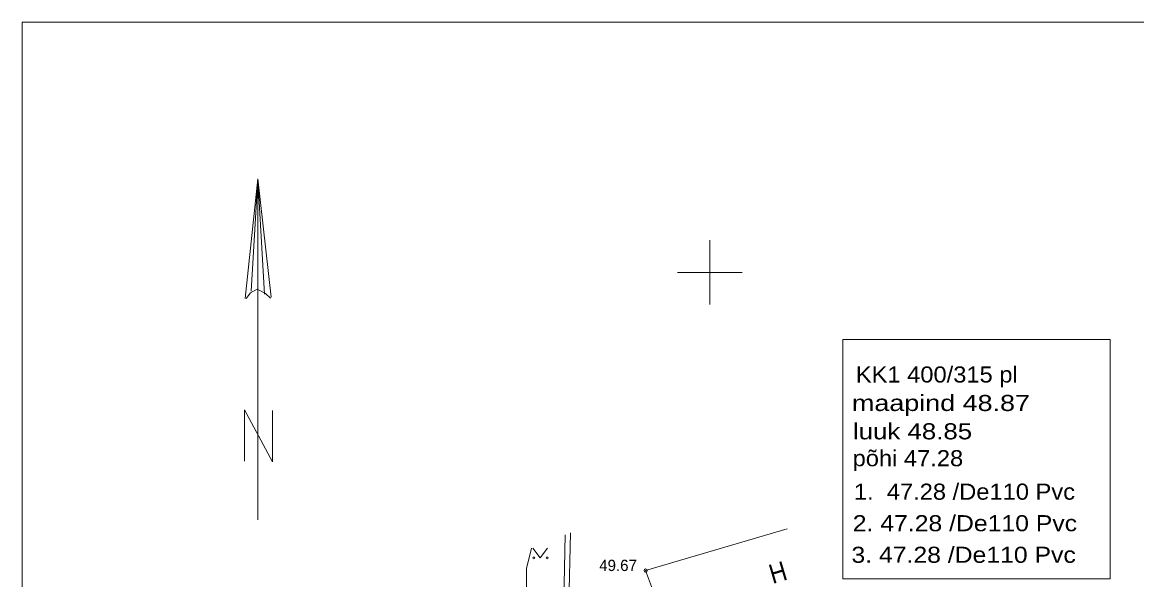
# Model space of a CAD drawing. Extents: x 641857 to 641997, y 6458065 to 6458166.
# Drawn here: x 641857.3 to 641926.5, y 6458130.9 to 6458165.5 of the extents above; entities that cross this region are included whole.
import ezdxf

# ---------------------------------------------------------------- set-up
doc = ezdxf.new("R2010")
doc.units = 0
doc.header["$LTSCALE"] = 0.32
for name, color, linetype, lineweight in [('1', 7, 'Continuous', 13), ('28', 7, 'Continuous', 13), ('30', 7, 'Continuous', 13), ('41', 7, 'Continuous', 13), ('58', 7, 'Continuous', 13), ('59', 7, 'Continuous', 13), ('63', 7, 'Continuous', 13)]:
    doc.layers.add(name, color=color, linetype=linetype, lineweight=lineweight)
doc.layers.add('54', color=7, linetype='Continuous')

msp = doc.modelspace()

# ---------------------------------------------------------------- linework, layer by layer
at = {"layer": '1'}
msp.add_lwpolyline([(641905.21, 6458126.66), (641898.55, 6458124.69), (641896.01, 6458131.48), (641904.8, 6458134.08)], dxfattribs=at)
at = {"layer": '28'}
msp.add_lwpolyline([(641891.02, 6458133.69), (641890.74, 6458120.41), (641890.91, 6458120.31)], dxfattribs=at)
at = {"layer": '30'}
msp.add_lwpolyline([(641890.91, 6458120.31), (641888.72, 6458119.92), (641888.62, 6458131.61), (641888.93, 6458132.87)], dxfattribs=at)
at = {"layer": '41'}
for p, q in [((641891.34, 6458133.82), (641891.1, 6458122.23)), ((641889.01, 6458132.87), (641889.47, 6458132.26)), ((641889.47, 6458132.26), (641889.91, 6458132.87))]:
    msp.add_line(p, q, dxfattribs=at)
for centre in [(641889.068, 6458132.264), (641889.8968, 6458132.264)]:
    msp.add_circle(centre, 0.055, dxfattribs=at)
at = {"layer": '58'}
for p, q in [((641857.29, 6458165.54), (641997.29, 6458165.54)), ((641857.29, 6458165.54), (641857.29, 6458065.54)), ((641871.93, 6458155.82), (641871.14, 6458148.37)), ((641871.51, 6458148.83), (641871.93, 6458155.82)), ((641871.93, 6458155.82), (641871.93, 6458134.62)), ((641871.93, 6458155.82), (641872.76, 6458148.46)), ((641872.34, 6458148.64), (641871.93, 6458155.82)), ((641871.1, 6458138.27), (641871.1, 6458141.46)), ((641871.1, 6458141.46), (641872.84, 6458138.23)), ((641872.84, 6458138.23), (641872.84, 6458141.42))]:
    msp.add_line(p, q, dxfattribs=at)
msp.add_lwpolyline([(641871.19, 6458148.37), (641871.47, 6458148.74), (641871.88, 6458148.97), (641872.39, 6458148.69), (641872.71, 6458148.41)], dxfattribs=at)
msp.add_lwpolyline([(641908.26, 6458145.83), (641924.88, 6458145.83), (641924.88, 6458130.96), (641908.26, 6458130.96)], close=True, dxfattribs=at)
at = {"layer": '59'}
msp.add_circle((641896.0144, 6458131.4794), 0.1, dxfattribs=at)
at = {"layer": '63'}
for p, q in [((641900, 6458152), (641900, 6458148)), ((641898, 6458150), (641902, 6458150))]:
    msp.add_line(p, q, dxfattribs=at)

# ---------------------------------------------------------------- texts
at = {"layer": '1', "width": 0.9}
msp.add_text('H', height=1.2, rotation=16.505, dxfattribs=at).set_placement((641903.9, 6458130.64))
at = {"layer": '54'}
msp.add_text(' 49.67', height=0.7, dxfattribs=at).set_placement((641892.87, 6458131.45))
at = {"layer": '58'}
for s, width, p in [('KK1 400/315 pl', 1.1, (641909.07, 6458143.16)), ('maapind 48.87', 1.25, (641908.83, 6458141.39)), ('luuk 48.85', 1.2, (641908.89, 6458139.63)), ('põhi 47.28', 1.1, (641908.87, 6458137.96)), ('1.  47.28 /De110 Pvc', 1.1, (641908.95, 6458135.88)), ('2. 47.28 /De110 Pvc', 1.15, (641908.88, 6458133.92)), ('3. 47.28 /De110 Pvc', 1.15, (641908.8, 6458131.96))]:
    msp.add_text(s, height=1, dxfattribs=dict(at, width=width)).set_placement(p)

doc.saveas('drawing.dxf')
